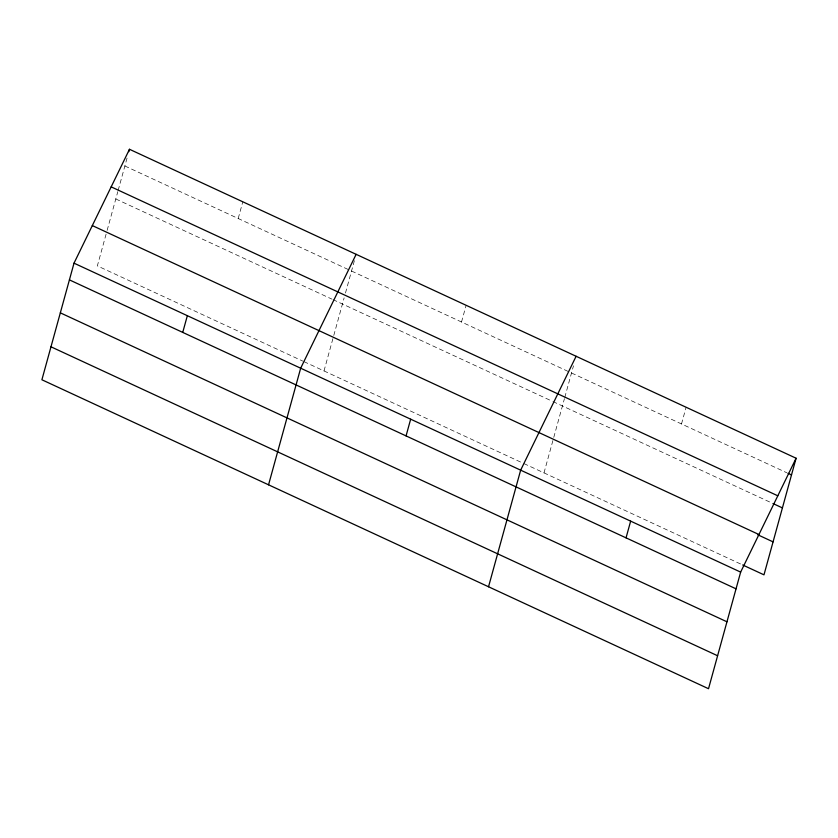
<?xml version="1.0" encoding="UTF-8"?>
<svg xmlns="http://www.w3.org/2000/svg" width="838" height="838" viewBox="0 0 838 838"><rect width="100%" height="100%" fill="white"/><g stroke="black" fill="none" stroke-linecap="round" stroke-linejoin="round"><path stroke-width="0.63" stroke-dasharray="4.19 3.14" d="M106.101 234.148L97.355 265.887L302.759 361.084M107.128 230.408L117.812 191.63M118.148 190.415L127.177 157.638M238.202 218.509L242.8 201.801M324.013 370.93L333.095 337.965M333.786 335.451L344.125 297.899M345.476 293.007L354.484 260.293M461.518 322.012L466.127 305.294M543.998 472.883L553.08 439.919M553.771 437.394L564.445 398.626M564.781 397.401L573.485 365.818M681.504 423.965L686.113 407.247M124.872 165.987L349.163 269.941M351.531 271.03L569.149 371.894M571.516 372.983L786.767 472.747M115.791 198.962L331.817 299.072M333 299.627L551.781 401.014M552.965 401.57L771.767 502.968M303.943 361.628L522.703 463.016M523.886 463.561L741.504 564.414"/><path stroke-width="1.26" d="M74.016 263.163L41.9 379.771L708.519 688.721L740.645 572.113L796.1 458.229L129.481 149.279L74.016 263.163L740.645 572.113M128.822 151.668L129.481 149.279M182.736 332.403L187.345 315.685M268.548 484.814L300.674 368.207L356.129 254.323M406.063 435.896L410.662 419.189M488.533 586.768L520.66 470.16L576.115 356.276M626.049 537.849L630.647 521.142M796.1 458.229L763.984 574.837L742.688 564.969M787.95 473.292L791.501 474.937M111.171 186.864L777.8 495.803M772.95 503.523L782.42 507.901M92.316 225.579L758.945 534.529M757.688 534.738L773.065 541.872M69.418 279.882L736.036 588.831M60.336 312.846L726.955 621.796M50.982 346.806L717.6 655.756"/></g></svg>
